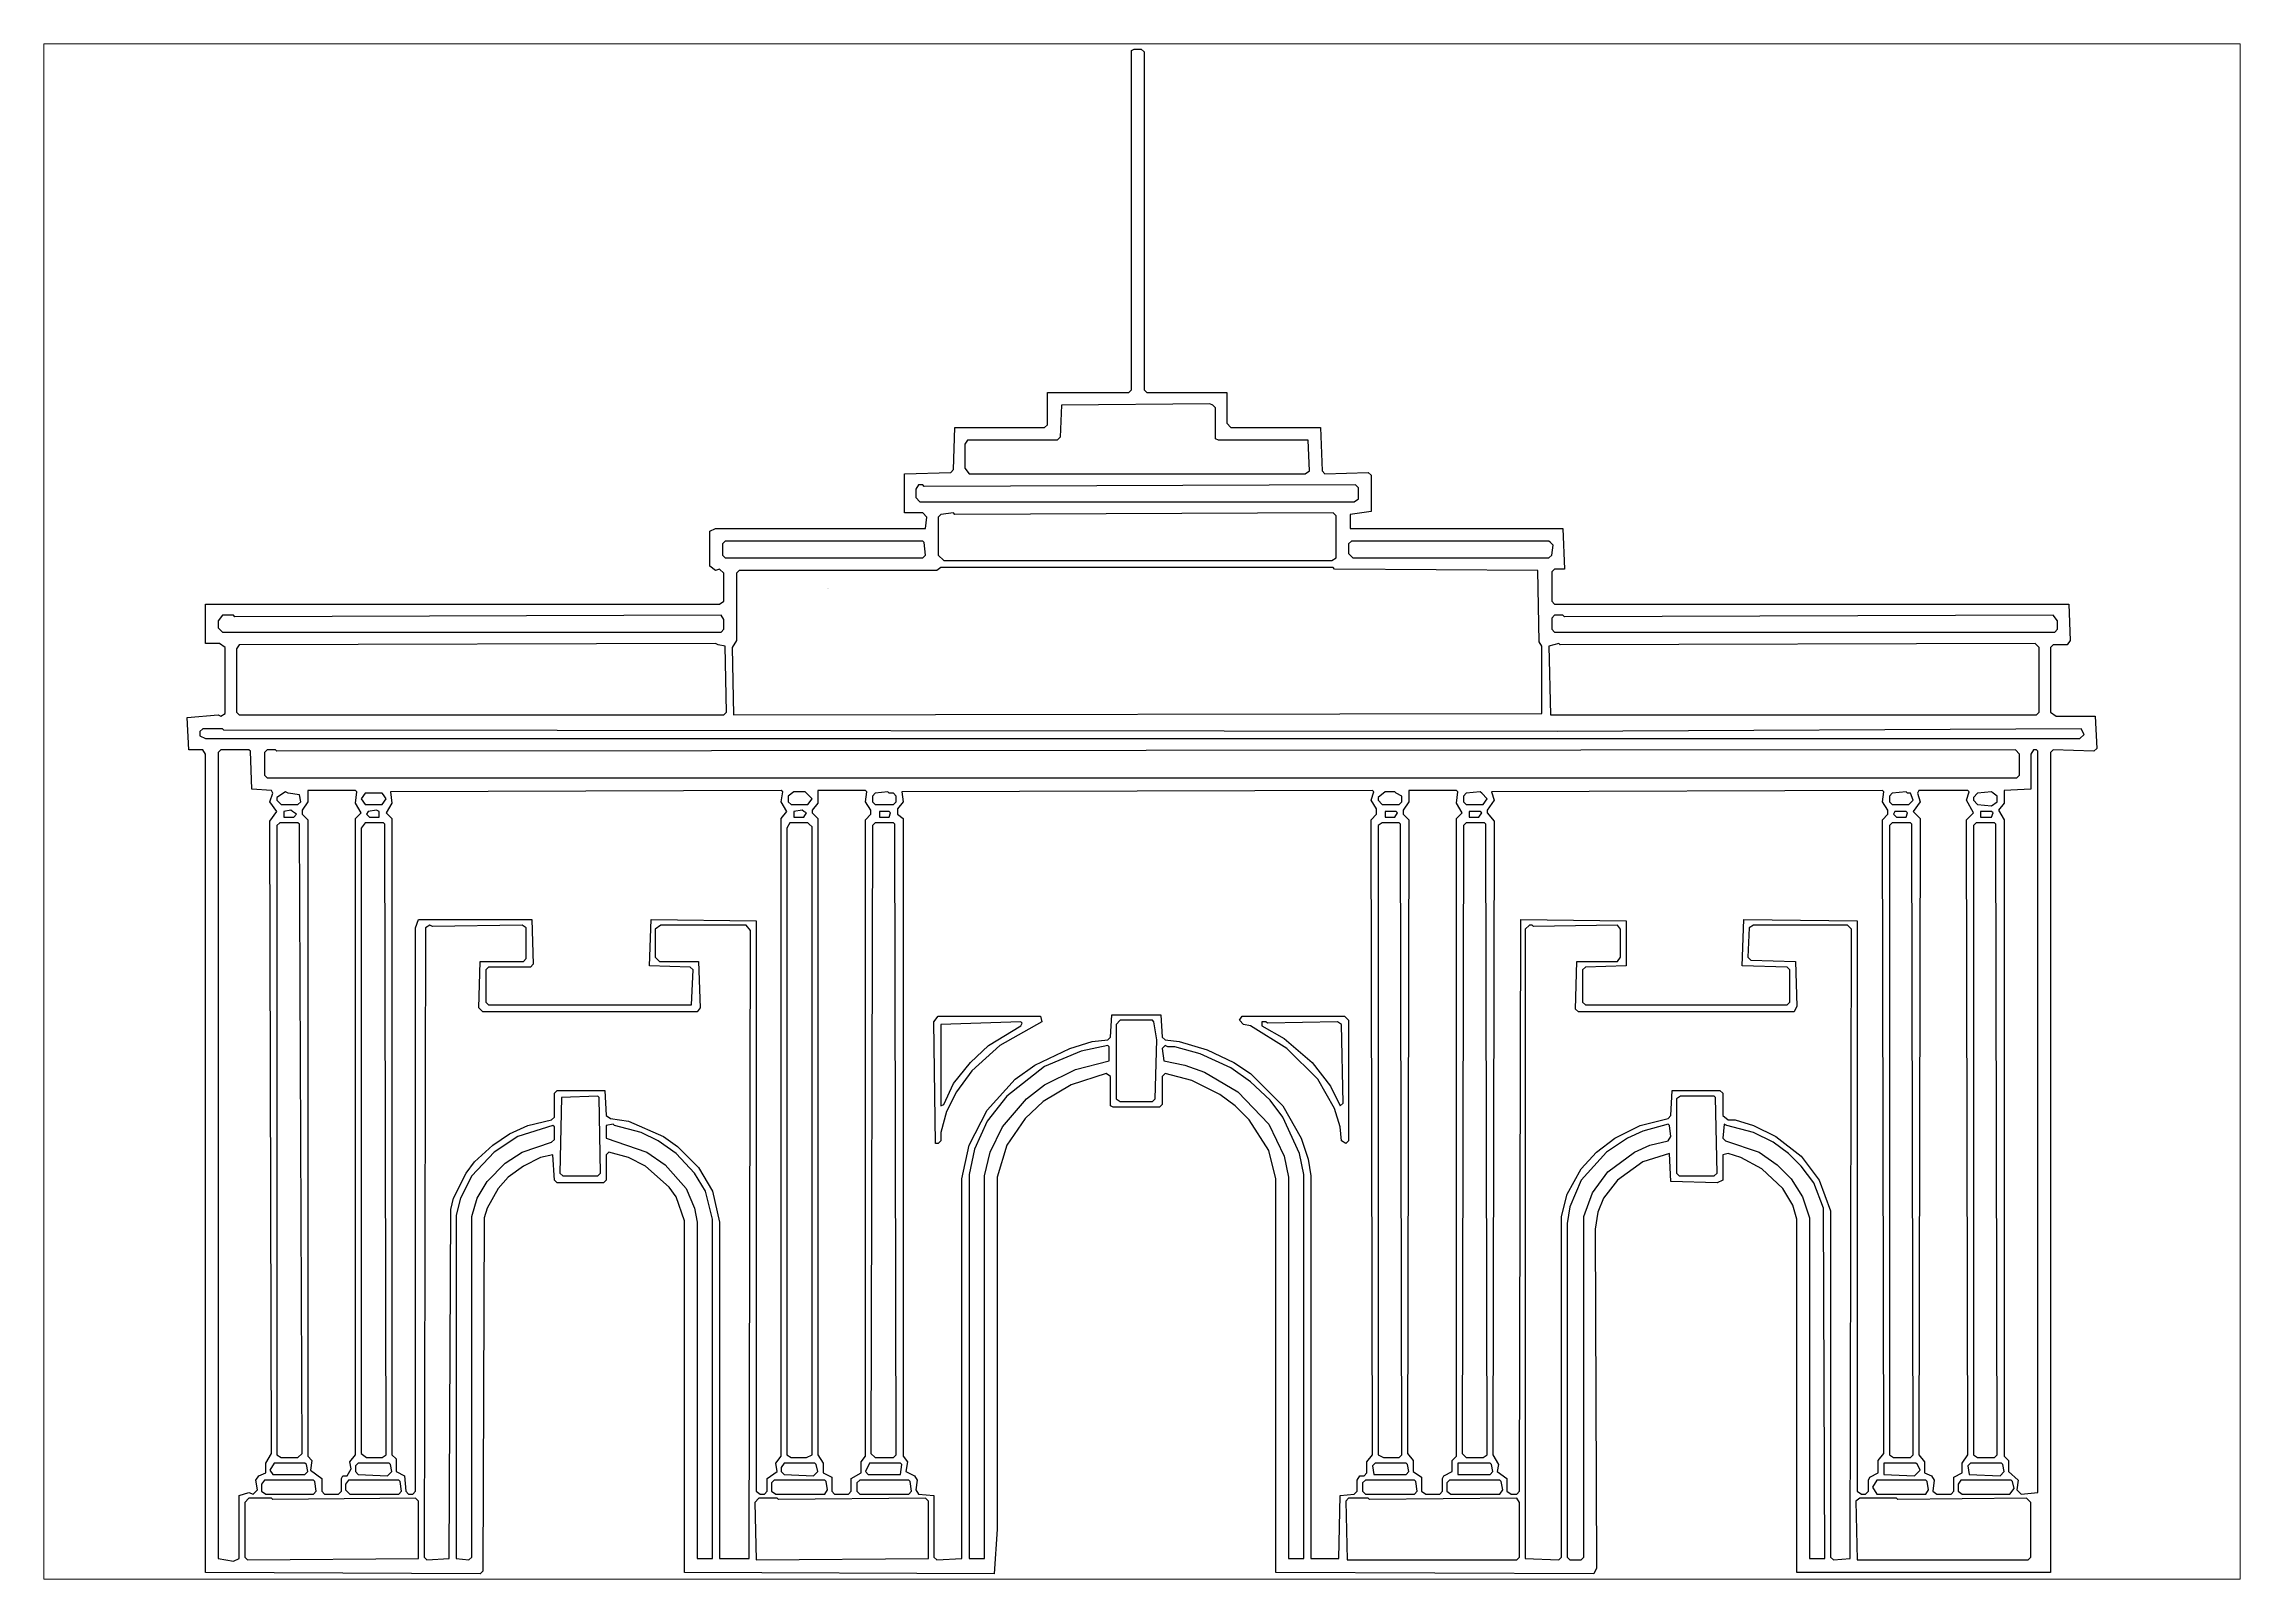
# Paper-space layout '布局1' of a CAD drawing. Extents: x 1.14 to 10.24, y 0.79 to 7.15.
# The model-space entities are those that its viewports show. They can reach past a viewport. Long polylines and large blocks are cut down to what shows.
import ezdxf

# ---------------------------------------------------------------- set-up
doc = ezdxf.new("R2010")
doc.units = 0
doc.header["$MEASUREMENT"] = 0
doc.layers.get('0').update_dxf_attribs({"color": 3})

msp = doc.modelspace()

# ---------------------------------------------------------------- linework, layer by layer
at = {"color": 242, "linetype": 'Continuous', "true_color": 0xcd2027}
msp.add_lwpolyline([(695, 1147), (700, 1147), (702, 1145), (702, 904), (704, 902), (761, 902), (761, 880), (764, 877), (828, 877), (829, 846), (831, 844), (862, 845), (864, 843), (864, 817), (849, 815), (849, 805), (1001, 805), (1002, 776), (995, 776), (993, 774), (993, 753), (995, 751), (1362, 751), (1363, 725), (1361, 722), (1351, 722), (1349, 720), (1349, 674), (1353, 671), (1381, 671), (1382, 648), (1380, 646), (1351, 647), (1349, 645), (1349, 60), (1168, 60), (1168, 312), (1165, 322), (1158, 334), (1143, 348), (1128, 356), (1119, 359), (1115, 358), (1115, 340), (1111, 338), (1078, 339), (1077, 359), (1058, 353), (1040, 340), (1030, 327), (1026, 317), (1024, 305), (1025, 63), (1023, 59), (796, 60), (796, 341), (791, 361), (777, 383), (767, 393), (756, 401), (736, 411), (717, 416), (715, 414), (715, 394), (713, 392), (680, 392), (678, 393), (678, 414), (675, 416), (650, 408), (630, 396), (617, 384), (604, 365), (597, 342), (597, 91), (595, 59), (374, 60), (374, 311), (368, 328), (363, 335), (346, 350), (334, 356), (320, 360), (318, 358), (318, 340), (316, 338), (283, 338), (281, 340), (280, 358), (271, 356), (259, 350), (248, 342), (241, 334), (233, 320), (231, 313), (230, 61), (228, 59), (32, 60), (32, 644), (30, 647), (20, 647), (19, 670), (41, 672), (43, 671), (46, 673), (46, 720), (42, 723), (32, 723), (32, 751), (399, 751), (402, 753), (402, 773), (399, 776), (396, 775), (392, 778), (392, 803), (396, 805), (546, 805), (547, 813), (544, 816), (531, 816), (531, 844), (564, 845), (566, 847), (567, 877), (631, 877), (633, 879), (633, 902), (691, 902), (693, 904), (693, 1146), (695, 1147)], dxfattribs=at)
at = {"linetype": 'Continuous'}
for points in [[(751, 893), (749, 894), (643, 893), (642, 870), (640, 868), (576, 868), (574, 865), (574, 848), (577, 844), (817, 844), (820, 846), (819, 868), (755, 868), (753, 869), (753, 891), (751, 893)], [(545, 835), (544, 836), (541, 836), (539, 833), (539, 827), (542, 824), (852, 824), (855, 826), (855, 834), (853, 836), (545, 835)], [(567, 815), (566, 816), (557, 815), (555, 813), (555, 786), (559, 782), (836, 782), (839, 784), (839, 814), (837, 816), (567, 815)], [(545, 795), (544, 796), (403, 796), (401, 794), (401, 786), (403, 784), (544, 784), (546, 786), (545, 795)], [(992, 795), (991, 796), (850, 796), (848, 794), (848, 787), (851, 784), (991, 784), (993, 786), (994, 793), (992, 795)], [(838, 776), (837, 777), (557, 777), (554, 775), (413, 775), (411, 773), (411, 725), (408, 720), (409, 672), (986, 673), (986, 721), (984, 724), (983, 775), (838, 776)], [(53, 742), (52, 743), (44, 743), (41, 739), (41, 734), (44, 731), (400, 731), (402, 733), (402, 740), (400, 743), (53, 742)], [(1002, 742), (1001, 743), (995, 743), (993, 741), (993, 733), (995, 731), (1352, 731), (1354, 733), (1354, 739), (1351, 743), (1002, 742)], [(398, 722), (396, 723), (56, 722), (54, 719), (54, 674), (56, 672), (402, 672), (404, 674), (403, 721), (398, 722)], [(999, 722), (998, 723), (991, 721), (992, 672), (1339, 672), (1341, 674), (1341, 720), (1338, 723), (999, 722)], [(45, 661), (44, 662), (30, 662), (28, 660), (28, 657), (32, 655), (1370, 655), (1373, 658), (1371, 662), (997, 660), (45, 661)], [(64, 646), (63, 647), (43, 647), (41, 645), (41, 70), (52, 68), (56, 70), (56, 115), (63, 117), (66, 116), (69, 119), (68, 126), (70, 129), (75, 131), (75, 138), (79, 145), (78, 596), (83, 603), (78, 610), (80, 616), (79, 618), (65, 619), (64, 646)], [(83, 646), (82, 647), (76, 647), (74, 645), (74, 629), (76, 627), (1325, 627), (1327, 629), (1327, 644), (1324, 647), (83, 646)], [(1340, 646), (1339, 647), (1337, 647), (1335, 644), (1335, 619), (1316, 618), (1316, 609), (1312, 604), (1316, 597), (1316, 143), (1319, 140), (1319, 132), (1326, 126), (1325, 119), (1328, 116), (1340, 117), (1340, 646)], [(91, 616), (89, 617), (83, 613), (83, 611), (86, 608), (98, 608), (100, 610), (99, 615), (91, 616)], [(140, 617), (139, 618), (105, 618), (105, 610), (101, 604), (101, 601), (105, 597), (105, 143), (108, 140), (107, 133), (115, 127), (115, 118), (117, 116), (127, 116), (129, 118), (129, 127), (130, 129), (133, 129), (136, 134), (135, 139), (139, 144), (139, 598), (143, 602), (139, 609), (140, 617)], [(159, 615), (158, 616), (146, 616), (143, 612), (146, 608), (158, 608), (161, 612), (159, 615)], [(444, 617), (443, 618), (164, 617), (165, 609), (161, 602), (165, 598), (165, 144), (168, 141), (168, 132), (174, 129), (175, 118), (177, 116), (180, 116), (182, 118), (182, 520), (184, 526), (265, 526), (266, 494), (264, 492), (234, 492), (232, 490), (232, 467), (234, 465), (379, 465), (380, 490), (378, 492), (349, 493), (350, 526), (425, 525), (425, 118), (428, 116), (431, 116), (433, 118), (433, 127), (440, 132), (439, 138), (443, 143), (443, 598), (447, 603), (443, 610), (444, 617)], [(461, 616), (460, 617), (452, 617), (448, 614), (448, 610), (450, 608), (462, 608), (465, 612), (461, 616)], [(504, 617), (503, 618), (469, 618), (469, 609), (465, 604), (465, 602), (469, 598), (469, 144), (473, 138), (473, 131), (479, 128), (479, 118), (481, 116), (491, 116), (493, 118), (493, 127), (500, 131), (500, 139), (503, 143), (503, 597), (507, 601), (507, 604), (503, 610), (504, 617)], [(520, 616), (519, 617), (510, 616), (508, 614), (508, 610), (510, 608), (523, 608), (525, 610), (525, 614), (523, 616), (520, 616)], [(866, 617), (865, 618), (529, 617), (530, 610), (526, 605), (526, 601), (530, 598), (530, 143), (533, 139), (532, 132), (538, 129), (540, 126), (539, 119), (541, 116), (552, 115), (552, 71), (554, 69), (572, 70), (572, 341), (577, 365), (590, 390), (610, 412), (624, 422), (649, 434), (665, 439), (676, 440), (678, 442), (679, 458), (714, 458), (715, 442), (717, 440), (727, 439), (747, 433), (766, 424), (778, 416), (801, 393), (814, 370), (819, 355), (821, 343), (821, 70), (841, 70), (842, 115), (852, 116), (854, 118), (854, 126), (856, 129), (859, 129), (861, 131), (861, 139), (865, 144), (864, 597), (868, 601), (868, 605), (864, 611), (866, 617)], [(882, 616), (881, 617), (874, 617), (869, 613), (869, 611), (872, 608), (884, 608), (886, 610), (886, 614), (882, 616)], [(926, 617), (925, 618), (891, 618), (891, 610), (887, 604), (887, 601), (891, 597), (890, 145), (894, 140), (894, 132), (900, 128), (900, 118), (903, 116), (913, 116), (915, 118), (915, 127), (916, 129), (922, 132), (922, 140), (925, 143), (925, 598), (929, 602), (925, 609), (926, 617)], [(943, 616), (942, 617), (932, 616), (930, 614), (930, 610), (932, 608), (944, 608), (947, 612), (943, 616)], [(1230, 617), (1229, 618), (950, 617), (952, 611), (947, 604), (947, 602), (952, 596), (951, 144), (955, 137), (954, 132), (961, 127), (961, 118), (964, 116), (968, 116), (970, 118), (971, 526), (1046, 525), (1046, 493), (1017, 492), (1015, 490), (1015, 467), (1017, 465), (1161, 465), (1163, 467), (1163, 490), (1161, 492), (1129, 493), (1130, 526), (1211, 525), (1211, 118), (1214, 116), (1217, 116), (1219, 118), (1219, 126), (1220, 128), (1226, 131), (1226, 140), (1230, 145), (1229, 597), (1233, 601), (1233, 604), (1229, 610), (1230, 617)], [(1247, 616), (1246, 617), (1236, 616), (1234, 614), (1234, 610), (1236, 608), (1248, 608), (1251, 611), (1249, 616), (1247, 616)], [(1291, 617), (1290, 618), (1255, 618), (1254, 616), (1256, 610), (1251, 603), (1256, 598), (1255, 144), (1259, 139), (1259, 131), (1264, 129), (1266, 126), (1265, 118), (1268, 116), (1278, 116), (1280, 118), (1280, 128), (1286, 131), (1286, 138), (1290, 144), (1289, 597), (1294, 602), (1289, 611), (1291, 617)], [(1308, 616), (1307, 617), (1297, 616), (1294, 613), (1294, 611), (1297, 608), (1307, 607), (1311, 610), (1311, 614), (1308, 616)], [(94, 603), (93, 604), (88, 603), (88, 599), (95, 599), (97, 601), (94, 603)], [(156, 603), (154, 604), (148, 603), (147, 601), (149, 599), (156, 599), (156, 603)], [(459, 603), (458, 604), (452, 603), (452, 599), (459, 599), (461, 602), (459, 603)], [(521, 602), (520, 603), (513, 603), (513, 599), (520, 599), (521, 602)], [(883, 602), (882, 603), (874, 603), (874, 599), (881, 599), (883, 602)], [(943, 602), (942, 603), (934, 603), (934, 599), (941, 599), (943, 602)], [(1247, 602), (1246, 603), (1238, 603), (1237, 601), (1239, 599), (1246, 599), (1247, 602)], [(1308, 602), (1307, 603), (1299, 603), (1299, 599), (1307, 599), (1308, 602)], [(99, 594), (98, 595), (85, 595), (83, 593), (83, 144), (86, 142), (98, 142), (101, 145), (99, 594)], [(160, 594), (159, 595), (146, 595), (143, 591), (143, 145), (147, 142), (158, 142), (161, 144), (160, 594)], [(463, 594), (462, 595), (449, 595), (447, 591), (447, 144), (450, 142), (461, 142), (465, 144), (465, 592), (463, 594)], [(524, 594), (523, 595), (510, 595), (508, 593), (507, 145), (510, 142), (523, 142), (525, 144), (524, 594)], [(885, 594), (884, 595), (872, 595), (869, 593), (869, 144), (873, 142), (884, 142), (886, 144), (885, 594)], [(946, 594), (945, 595), (932, 595), (930, 593), (929, 145), (932, 142), (944, 142), (947, 144), (946, 594)], [(1250, 594), (1249, 595), (1236, 595), (1234, 593), (1234, 144), (1237, 142), (1249, 142), (1251, 144), (1250, 594)], [(1310, 594), (1309, 595), (1296, 595), (1294, 593), (1294, 144), (1297, 142), (1309, 142), (1311, 144), (1310, 594)], [(194, 521), (192, 522), (189, 520), (188, 71), (190, 69), (206, 70), (207, 319), (209, 327), (218, 345), (224, 353), (237, 365), (249, 373), (262, 379), (279, 383), (281, 385), (281, 402), (283, 404), (317, 404), (318, 386), (321, 384), (334, 382), (359, 371), (369, 364), (384, 349), (394, 332), (399, 310), (399, 70), (420, 70), (421, 518), (418, 522), (357, 522), (353, 519), (353, 499), (356, 496), (384, 496), (385, 463), (383, 460), (230, 460), (227, 463), (228, 496), (259, 496), (261, 498), (261, 520), (258, 522), (194, 521)], [(980, 521), (979, 522), (977, 522), (974, 519), (974, 70), (998, 69), (1000, 71), (1000, 314), (1004, 330), (1014, 348), (1025, 360), (1038, 370), (1056, 379), (1076, 384), (1078, 386), (1079, 404), (1113, 404), (1115, 402), (1115, 386), (1119, 383), (1124, 383), (1137, 379), (1153, 371), (1171, 357), (1184, 340), (1192, 318), (1192, 71), (1194, 69), (1206, 70), (1207, 519), (1204, 522), (1137, 522), (1134, 520), (1133, 499), (1135, 497), (1167, 496), (1168, 464), (1166, 460), (1012, 460), (1010, 462), (1011, 496), (1040, 496), (1042, 499), (1042, 519), (1040, 522), (980, 521)], [(555, 457), (628, 457), (629, 453), (599, 436), (579, 418), (568, 403), (561, 389), (557, 374), (557, 368), (555, 366), (553, 366), (552, 453), (555, 457)], [(772, 457), (845, 457), (848, 454), (848, 368), (846, 366), (843, 368), (842, 378), (838, 391), (826, 412), (804, 434), (778, 450), (773, 451), (770, 454), (772, 457)], [(615, 452), (614, 453), (557, 451), (557, 393), (559, 394), (566, 409), (578, 424), (591, 436), (614, 450), (615, 452)], [(709, 453), (708, 454), (685, 454), (682, 451), (682, 398), (685, 396), (708, 396), (710, 398), (711, 440), (709, 453)], [(790, 452), (789, 453), (786, 453), (786, 450), (802, 441), (822, 424), (835, 407), (842, 393), (844, 395), (843, 451), (840, 453), (790, 452)], [(677, 435), (676, 436), (657, 432), (631, 421), (604, 400), (590, 382), (581, 362), (577, 344), (577, 70), (588, 70), (588, 343), (592, 360), (601, 378), (618, 398), (631, 408), (653, 419), (677, 425), (677, 435)], [(719, 435), (717, 436), (715, 434), (716, 425), (731, 422), (745, 417), (769, 403), (791, 380), (802, 357), (805, 342), (805, 70), (816, 70), (816, 344), (813, 359), (801, 385), (792, 397), (778, 410), (764, 420), (742, 430), (724, 435), (719, 435)], [(313, 399), (312, 400), (286, 399), (285, 345), (287, 343), (312, 343), (314, 345), (313, 399)], [(1110, 399), (1109, 400), (1085, 400), (1082, 398), (1082, 345), (1084, 343), (1109, 343), (1111, 345), (1110, 399)], [(281, 378), (280, 379), (255, 371), (238, 360), (222, 343), (214, 327), (211, 315), (211, 70), (220, 69), (222, 71), (222, 314), (226, 327), (233, 339), (246, 352), (258, 360), (279, 367), (281, 369), (281, 378)], [(324, 379), (323, 380), (318, 379), (318, 370), (347, 360), (360, 351), (375, 334), (381, 320), (383, 310), (383, 70), (394, 70), (394, 312), (389, 332), (381, 345), (368, 359), (355, 368), (343, 374), (324, 379)], [(1077, 379), (1076, 380), (1058, 375), (1047, 370), (1032, 360), (1014, 340), (1006, 321), (1004, 309), (1004, 71), (1006, 69), (1014, 69), (1016, 71), (1016, 314), (1022, 331), (1033, 346), (1052, 360), (1063, 365), (1076, 368), (1078, 371), (1077, 379)], [(1118, 379), (1116, 380), (1115, 370), (1117, 368), (1141, 360), (1154, 351), (1164, 341), (1172, 328), (1177, 313), (1177, 70), (1188, 70), (1187, 320), (1180, 338), (1171, 350), (1162, 359), (1151, 367), (1137, 374), (1118, 379)], [(110, 125), (109, 126), (74, 126), (72, 123), (72, 118), (75, 116), (109, 116), (111, 118), (110, 125)], [(104, 137), (103, 138), (81, 138), (78, 133), (80, 130), (103, 130), (105, 132), (104, 137)], [(171, 125), (170, 126), (134, 126), (132, 123), (132, 119), (135, 116), (170, 116), (172, 118), (171, 125)], [(164, 137), (163, 138), (141, 138), (139, 136), (139, 132), (141, 130), (162, 129), (165, 132), (164, 137)], [(475, 125), (474, 126), (438, 126), (436, 124), (436, 118), (439, 116), (474, 116), (476, 119), (475, 125)], [(468, 137), (467, 138), (445, 138), (443, 135), (443, 132), (445, 130), (466, 129), (469, 132), (468, 137)], [(535, 125), (534, 126), (499, 126), (497, 124), (497, 118), (499, 116), (534, 116), (536, 118), (535, 125)], [(529, 137), (528, 138), (506, 138), (503, 132), (505, 130), (528, 130), (529, 137)], [(896, 125), (895, 126), (860, 126), (858, 124), (858, 118), (860, 116), (895, 116), (897, 118), (896, 125)], [(890, 137), (889, 138), (867, 138), (865, 136), (866, 130), (889, 130), (891, 132), (890, 137)], [(957, 125), (956, 126), (920, 126), (918, 124), (918, 118), (921, 116), (956, 116), (958, 119), (957, 125)], [(950, 137), (949, 138), (926, 138), (926, 130), (949, 130), (951, 132), (950, 137)], [(1261, 125), (1260, 126), (1225, 126), (1222, 121), (1225, 116), (1260, 116), (1262, 119), (1261, 125)], [(1254, 137), (1253, 138), (1230, 138), (1230, 130), (1252, 129), (1256, 133), (1254, 137)], [(1322, 125), (1321, 126), (1285, 126), (1283, 123), (1283, 118), (1286, 116), (1320, 116), (1323, 120), (1322, 125)], [(1315, 137), (1314, 138), (1292, 138), (1290, 136), (1291, 130), (1313, 129), (1316, 132), (1315, 137)], [(80, 112), (79, 113), (63, 113), (60, 110), (60, 71), (62, 69), (184, 70), (184, 111), (182, 113), (80, 112)], [(441, 112), (440, 113), (427, 113), (424, 110), (425, 69), (548, 70), (548, 111), (546, 113), (441, 112)], [(863, 112), (862, 113), (848, 113), (846, 111), (847, 69), (968, 69), (970, 71), (970, 110), (968, 113), (863, 112)], [(1240, 112), (1239, 113), (1213, 113), (1210, 111), (1211, 69), (1333, 69), (1335, 71), (1335, 110), (1332, 113), (1240, 112)]]:
    msp.add_lwpolyline(points, dxfattribs=at)

# ---------------------------------------------------------------- texts
at = {"color": 10, "linetype": 'Continuous', "insert": (475.8, 762.3), "char_height": 0.2, "attachment_point": 1}
msp.add_mtext_dynamic_manual_height_columns('{\\fSimSun|b0|i0|c134|p2;\\C3;总统府}', width=450.655, gutter_width=1, heights=[0], dxfattribs=at)

psp = doc.layouts.new('布局1')

# ---------------------------------------------------------------- viewports
at = {"layer": '0', "linetype": 'Continuous'}
psp.add_viewport(center=(5.6867, 3.9733), size=(9.0987, 6.357333), view_center_point=(700.5, 603), view_height=1095.376271, dxfattribs=at)

doc.saveas('drawing.dxf')
